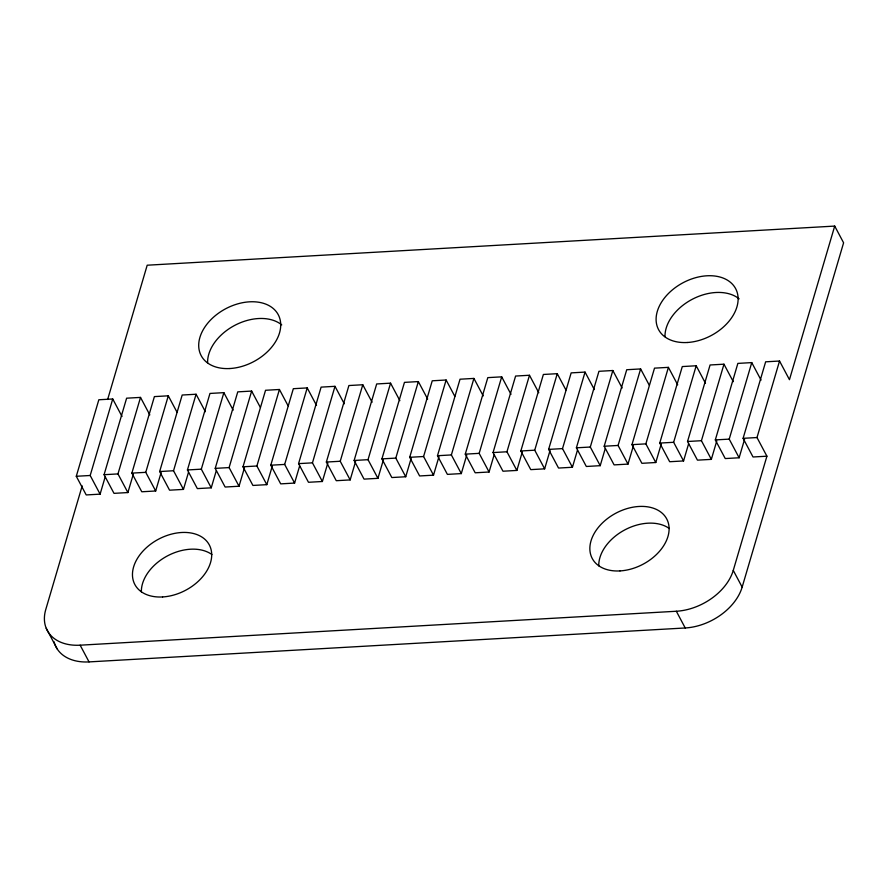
<?xml version="1.0" encoding="UTF-8"?>
<svg xmlns="http://www.w3.org/2000/svg" width="888" height="888" viewBox="0 0 888 888"><rect width="100%" height="100%" fill="white"/><g stroke="black" fill="none" stroke-linecap="round" stroke-linejoin="round"><path stroke-width="1.33" d="M105.161 477L100.1 494.15L86.214 494.938L76.29 476.279L98.834 399.767L112.732 398.978L122.022 416.461M82.184 485.891L45.765 609.523A50.05 34.321 -28 0 0 80.153 645.188L89.044 661.904L685.225 627.971A50.05 34.321 -28 0 0 742.157 587.123L843.6 242.801L834.709 226.085L147.197 265.212L107.648 399.478M100.1 494.15L90.188 475.491L112.732 398.978M133.333 474.092L127.883 492.563L113.997 493.351L104.074 474.703L126.618 398.19L140.515 397.402L149.806 414.885M127.883 492.563L117.971 473.915L140.515 397.402M161.117 472.516L155.678 490.986L141.78 491.774L131.868 473.126L154.401 396.603L168.298 395.815L176.978 412.132M155.678 490.986L145.754 472.327L168.298 395.815M188.511 472.25L183.461 489.399L169.564 490.187L159.651 471.539L182.184 395.027L196.082 394.239L205.383 411.721M183.461 489.399L173.537 470.751L196.082 394.239M216.295 470.673L211.244 487.823L197.347 488.611L187.435 469.963L209.968 393.44L223.865 392.651L233.167 410.134M211.244 487.823L201.321 469.164L223.865 392.651M244.466 467.765L239.027 486.236L225.13 487.035L215.218 468.376L237.762 391.863L251.648 391.075L260.328 407.392M239.027 486.236L229.104 467.588L251.648 391.075M272.25 466.189L266.811 484.659L252.914 485.447L243.001 466.799L265.545 390.276L279.431 389.488L288.112 405.816M266.811 484.659L256.887 466L279.431 389.488M299.644 465.923L294.594 483.072L280.697 483.871L270.785 465.212L293.329 388.7L307.215 387.912L316.517 405.394M294.594 483.072L284.671 464.424L307.215 387.912M327.816 463.025L322.377 481.496L308.48 482.284L298.568 463.636L321.112 387.124L334.998 386.324L344.3 403.818M322.377 481.496L312.454 462.848L334.998 386.324M355.6 461.449L350.161 479.909L336.263 480.708L326.351 462.049L348.895 385.536L362.781 384.748L372.083 402.231M350.161 479.909L340.237 461.261L362.781 384.748M383.383 459.862L377.944 478.332L364.047 479.12L354.134 460.472L376.679 383.96L390.565 383.161L399.866 400.655M377.944 478.332L368.021 459.684L390.565 383.161M411.166 458.286L405.727 476.756L391.83 477.544L381.918 458.885L404.462 382.373L418.348 381.585L427.65 399.067M405.727 476.756L395.804 458.097L418.348 381.585M438.95 456.698L433.511 475.169L419.613 475.957L409.701 457.309L432.245 380.797L446.131 380.009L454.811 396.326M433.511 475.169L423.587 456.521L446.131 380.009M466.733 455.122L461.294 473.593L447.397 474.381L437.484 455.722L460.028 379.209L473.915 378.421L483.216 395.904M461.294 473.593L451.37 454.934L473.915 378.421M494.128 454.856L489.077 472.005L475.18 472.793L465.268 454.145L487.812 377.633L501.698 376.845L511 394.328M489.077 472.005L479.165 453.357L501.698 376.845M522.299 451.959L516.86 470.429L502.963 471.217L493.051 452.569L515.595 376.046L529.481 375.258L538.783 392.74M516.86 470.429L506.948 451.77L529.481 375.258M550.083 450.371L544.644 468.842L530.758 469.63L520.834 450.982L543.378 374.47L557.264 373.682L565.945 389.999M544.644 468.842L534.731 450.194L557.264 373.682M577.478 450.116L572.427 467.266L558.541 468.054L548.618 449.406L571.162 372.882L585.048 372.094L594.35 389.588M572.427 467.266L562.515 448.607L585.048 372.094M605.261 448.529L600.21 465.678L586.324 466.478L576.401 447.818L598.945 371.306L612.842 370.518L622.133 388.001M600.21 465.678L590.298 447.03L612.842 370.518M633.433 445.632L627.994 464.102L614.108 464.89L604.184 446.242L626.728 369.73L640.625 368.931L649.295 385.259M627.994 464.102L618.081 445.454L640.625 368.931M661.216 444.056L655.777 462.515L641.891 463.314L631.967 444.655L654.512 368.143L668.409 367.355L677.699 384.837M655.777 462.515L645.865 443.867L668.409 367.355M688.611 443.789L683.56 460.939L669.674 461.727L659.751 443.079L682.295 366.566L696.192 365.767L705.483 383.261M683.56 460.939L673.648 442.291L696.192 365.767M716.783 440.892L711.344 459.362L697.457 460.151L687.534 441.491L710.078 364.979L723.975 364.191L733.266 381.674M711.344 459.362L701.431 440.703L723.975 364.191M744.577 439.305L739.127 457.775L725.241 458.563L715.317 439.915L737.861 363.403L751.759 362.604L761.049 380.097M739.127 457.775L729.215 439.127L751.759 362.604M80.153 645.188L676.334 611.255A50.05 34.321 -28 0 0 733.266 570.396L766.91 456.199L753.024 456.987L743.101 438.328L765.645 361.816L779.542 361.028L789.454 379.676L834.709 226.085M766.91 456.199L756.998 437.54L779.542 361.028M76.29 476.279L90.188 475.491M104.074 474.703L117.971 473.915M131.868 473.126L145.754 472.327M159.651 471.539L173.537 470.751M187.435 469.963L201.321 469.164M215.218 468.376L229.104 467.588M243.001 466.799L256.887 466M270.785 465.212L284.671 464.424M298.568 463.636L312.454 462.848M326.351 462.049L340.237 461.261M354.134 460.472L368.021 459.684M381.918 458.885L395.804 458.097M409.701 457.309L423.587 456.521M437.484 455.722L451.37 454.934M465.268 454.145L479.165 453.357M493.051 452.569L506.948 451.77M520.834 450.982L534.731 450.194M548.618 449.406L562.515 448.607M576.401 447.818L590.298 447.03M604.184 446.242L618.081 445.454M631.967 444.655L645.865 443.867M659.751 443.079L673.648 442.291M687.534 441.491L701.431 440.703M715.317 439.915L729.215 439.127M743.101 438.328L756.998 437.54M733.266 570.396L742.157 587.123M676.334 611.255L685.225 627.971M46.243 628.304L57.232 649.006M89.044 661.904A50.05 34.321 -28 0 1 54.068 641.802M207.603 362.726A43.645 29.926 -28 0 1 235.509 324.975A43.645 29.926 -28 0 1 281.729 324.886M141.37 591.896A42.158 28.904 -28 0 1 167.499 555.866A42.158 28.904 -28 0 1 211.921 554.545M598.767 565.867A42.158 28.904 -28 0 1 624.908 529.836A42.158 28.904 -28 0 1 669.319 528.515M665.001 336.685A43.645 29.926 -28 0 1 692.906 298.945A43.645 29.926 -28 0 1 739.138 298.856M687.29 342.502A43.645 29.926 -28 0 0 736.507 290.498A43.645 29.926 -28 0 0 667.543 294.428A43.645 29.926 -28 0 0 687.29 342.502M162.593 596.947A42.158 28.904 -28 0 0 210.145 546.708A42.158 28.904 -28 0 0 143.523 550.505A42.158 28.904 -28 0 0 162.593 596.947M619.99 570.917A42.158 28.904 -28 0 0 667.543 520.679A42.158 28.904 -28 0 0 600.921 524.475A42.158 28.904 -28 0 0 619.99 570.917M229.881 368.531A43.645 29.926 -28 0 0 279.11 316.539A43.645 29.926 -28 0 0 210.145 320.457A43.645 29.926 -28 0 0 229.881 368.531"/></g></svg>
